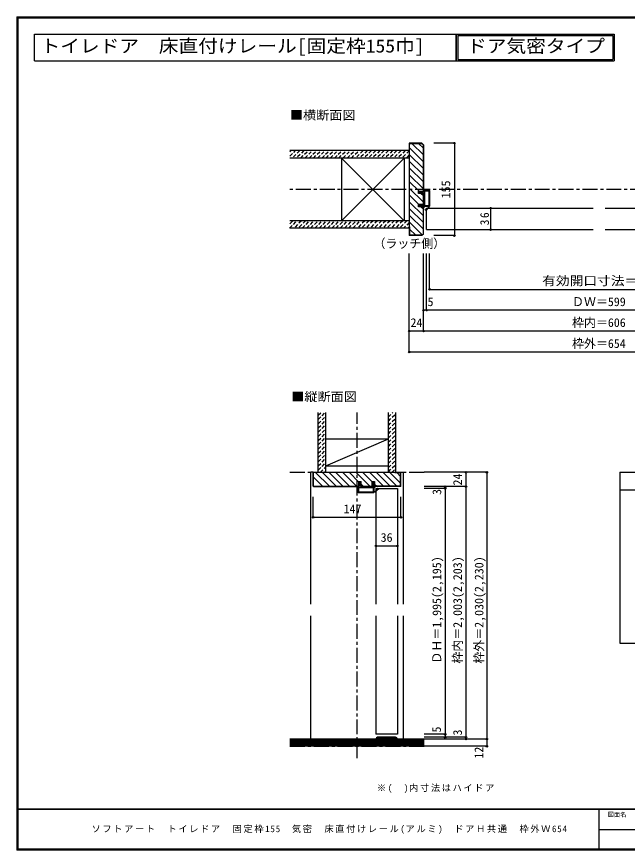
# Model space of a CAD drawing. Units: millimetres at full size, sheet at 1:5; details may follow other scales. Extents: x -973 to 977, y -718 to 696.
# Drawn here: x -973 to 49, y -701 to 696 of the extents above; entities that cross this region are included whole.
import ezdxf
from ezdxf.enums import TextEntityAlignment as Align

# ---------------------------------------------------------------- set-up
doc = ezdxf.new("R2010")
doc.units = ezdxf.units.MM
doc.header["$LTSCALE"] = 5
doc.header["$PDMODE"] = 32
doc.header["$PDSIZE"] = 2.5
doc.linetypes.add('CHAIN1', pattern=[8, 5, -1, 1, -1])
doc.linetypes.add('DASHED1', pattern=[1.8, 1.2, -0.6])
for name, color, linetype in [('0-0_補助線', 7, 'Continuous'), ('0-1_通り芯', 4, 'CHAIN1'), ('0-3_仕上', 2, 'Continuous'), ('0-4_枠', 3, 'Continuous'), ('0-6_扉', 6, 'Continuous'), ('0-7_金物', 7, 'Continuous'), ('0-A_文字', 3, 'Continuous'), ('0-B_寸法', 7, 'Continuous'), ('0-C_ﾊｯﾁ', 4, 'DASHED1'), ('F-1_通り芯', 6, 'Continuous'), ('F-A_文字', 7, 'Continuous')]:
    doc.layers.add(name, color=color, linetype=linetype)
doc.styles.add('ＭＳ ゴシック', font='')
doc.styles.get('ＭＳ ゴシック').set_extended_font_data('MS Gothic')

# ---------------------------------------------------------------- blocks, each defined once
blk = doc.blocks.new('2')
at = {"layer": '0-0_補助線'}
for p, q in [((-9.846, -9.622), (-9.846, 15.078)), ((-8.846, 16.078), (0.354, 16.078)), ((-8.846, 15.878), (0.637, 15.878)), ((-8.446, 14.378), (-8.446, -8.922)), ((-8.146, 14.678), (-1.546, 14.678)), ((-1.246, 14.378), (-1.246, -8.922)), ((0.154, 11.653), (2.154, 11.653)), ((0.154, 11.653), (0.154, -8.497)), ((2.154, 10.953), (2.154, 11.653)), ((3.154, 11.653), (2.512, 10.83)), ((3.154, 11.653), (6.154, 11.653)), ((4.154, 13.753), (4.154, 13.053)), ((5.154, 13.053), (4.512, 13.876)), ((7.154, 13.053), (5.154, 13.053)), ((6.154, 10.953), (6.154, 11.653)), ((7.558, 12.258), (6.516, 10.835)), ((-1.48, -10.622), (-8.846, -10.622)), ((-1.546, -9.222), (-8.146, -9.222)), ((-1.189, -10.85), (-0.732, -12.694)), ((0.354, -12.922), (-0.441, -12.922)), ((0.154, -8.497), (2.154, -8.497)), ((4.154, -9.897), (0.154, -9.897)), ((0.154, -9.897), (0.154, -10.622)), ((0.154, -10.622), (0.645, -12.548)), ((2.154, -7.797), (2.154, -8.497)), ((3.154, -8.497), (2.512, -7.674)), ((3.154, -8.497), (6.154, -8.497)), ((4.154, -10.597), (4.154, -9.897)), ((5.154, -9.897), (4.512, -10.72)), ((7.154, -9.897), (5.154, -9.897)), ((6.154, -7.797), (6.154, -8.497)), ((7.558, -9.101), (6.516, -7.679))]:
    blk.add_line(p, q, dxfattribs=at)
for points in [[(-9.646, 15.078), (-9.646, -9.622), (-9.846, -9.622)], [(4.154, 13.053), (0.154, 13.053), (0.649, 15.723)]]:
    blk.add_lwpolyline(points, dxfattribs=at)
for centre, radius, start, end in [((-8.846, 15.078), 1, 90, 180), ((-8.846, 15.078), 0.8, 90, 180), ((-8.146, 14.378), 0.3, 90, 180), ((-1.546, 14.378), 0.3, 0, 90), ((0.354, 15.778), 0.3, 349.49875, 90), ((2.354, 10.953), 0.2, 180, 322.03043), ((4.354, 13.753), 0.2, 37.96957, 180), ((6.354, 10.953), 0.2, 180, 323.78053), ((7.154, 12.553), 0.5, 323.78053, 90), ((-8.846, -9.622), 1, 180, 270), ((-2.846, -10.72), 6, 179.06153, 259.29815), ((-8.146, -8.922), 0.3, 180, 270), ((-2.846, -10.72), 5.3, 178.93757, 259.29815), ((-1.546, -8.922), 0.3, 270, 0), ((-1.48, -10.922), 0.3, 13.9282, 90), ((-0.441, -12.622), 0.3, 193.9282, 270), ((0.354, -12.622), 0.3, 270, 14.29438), ((2.354, -7.797), 0.2, 37.96957, 180), ((4.354, -10.597), 0.2, 180, 322.03043), ((6.354, -7.797), 0.2, 36.21947, 180), ((7.154, -9.397), 0.5, 270, 36.21947), ((-3.896, -16.272), 0.35, 259.29815, 79.29815)]:
    blk.add_arc(centre, radius, start, end, dxfattribs=at)
blk.add_point((-3.896, -16.622), dxfattribs=at)

msp = doc.modelspace()

# ---------------------------------------------------------------- linework, layer by layer
at = {"layer": '0-1_通り芯'}
for p, q in [((519.153, 406.5), (-515.847, 406.5)), ((-403.347, -546.5), (-403.347, 32.5)), ((-515.847, -67.5), (-290.847, -67.5)), ((-515.847, -526.5), (-290.847, -526.5))]:
    msp.add_line(p, q, dxfattribs=at)
at = {"layer": '0-3_仕上'}
for p, q in [((-315.847, 471.5), (-515.847, 471.5)), ((-315.847, 459), (-515.847, 459)), ((-315.847, 354), (-515.847, 354)), ((-315.847, 341.5), (-515.847, 341.5)), ((-468.347, -67.5), (-468.347, 32.5)), ((-455.847, -67.5), (-455.847, 32.5)), ((-350.847, -67.5), (-350.847, 32.5)), ((-338.347, -67.5), (-338.347, 32.5)), ((-290.847, -514.5), (-515.847, -514.5)), ((-290.847, -526.5), (-515.847, -526.5))]:
    msp.add_line(p, q, dxfattribs=at)
at = {"layer": '0-3_仕上', "color": 7}
for p, q in [((-429.347, 354), (-324.347, 459)), ((-324.347, 354), (-429.347, 459)), ((-455.847, -56.5), (-350.847, -11.5)), ((-290.847, -516), (-515.847, -516)), ((-290.847, -517.5), (-515.847, -517.5)), ((-290.847, -519), (-515.847, -519)), ((-290.847, -520.5), (-515.847, -520.5)), ((-290.847, -522), (-515.847, -522)), ((-290.847, -523.5), (-515.847, -523.5)), ((-290.847, -525), (-515.847, -525))]:
    msp.add_line(p, q, dxfattribs=at)
at = {"layer": '0-3_仕上', "color": 3}
for p, q in [((-429.347, 459), (-429.347, 354)), ((-324.347, 459), (-324.347, 354)), ((-455.847, -11.5), (-350.847, -11.5)), ((-455.847, -56.5), (-350.847, -56.5))]:
    msp.add_line(p, q, dxfattribs=at)
at = {"layer": '0-4_枠'}
for p, q in [((-315.847, 484), (-315.847, 329)), ((-294.675, 484), (-315.847, 484)), ((-294.883, 483.5), (-292.347, 480.964)), ((-294.675, 484), (-291.847, 481.172)), ((-292.347, 403.5), (-292.347, 480.964)), ((-291.847, 481.172), (-291.847, 403.5)), ((-315.347, 469), (-315.847, 469)), ((-291.847, 399.8), (-300.347, 399.8)), ((-292.347, 381.2), (-292.347, 399.8)), ((-291.847, 381.2), (-291.847, 399.8)), ((-300.347, 377.5), (-300.347, 381.2)), ((-291.847, 381.2), (-300.347, 381.2)), ((-291.847, 377.5), (-300.347, 377.5)), ((-292.347, 332.036), (-292.347, 377.5)), ((-291.847, 331.828), (-291.847, 377.5)), ((-315.347, 344), (-315.847, 344)), ((-315.347, 344), (-315.347, 329.5)), ((-294.675, 329), (-315.847, 329)), ((-294.882, 329.5), (-315.347, 329.5)), ((-294.882, 329.5), (-292.347, 332.036)), ((-294.675, 329), (-291.847, 331.828)), ((-476.847, -67.5), (-329.847, -67.5)), ((-476.347, -90.586), (-476.347, -68)), ((-466.847, -68), (-476.347, -68)), ((-466.847, -67.5), (-466.847, -68)), ((-339.847, -68), (-339.847, -67.5)), ((-339.847, -68), (-330.347, -68)), ((-330.347, -90.586), (-330.347, -68)), ((-400.347, -83), (-396.647, -83)), ((-400.347, -91.5), (-400.347, -83)), ((-396.647, -91.5), (-396.647, -83)), ((-378.047, -91.5), (-378.047, -83)), ((-475.933, -91), (-476.347, -90.586)), ((-476.14, -91.5), (-400.347, -91.5)), ((-475.933, -91), (-400.347, -91)), ((-396.647, -91), (-378.047, -91)), ((-396.647, -91.5), (-378.047, -91.5)), ((-330.761, -91), (-374.347, -91)), ((-330.554, -91.5), (-374.347, -91.5)), ((-330.761, -91), (-330.347, -90.586))]:
    msp.add_line(p, q, dxfattribs=at)
at = {"layer": '0-4_枠', "color": 4}
for p, q in [((-476.847, -67.5), (-480.847, -67.5)), ((-480.847, -288.25), (-480.847, -67.5)), ((-329.847, -67.5), (-325.847, -67.5)), ((-325.847, -288.25), (-325.847, -67.5)), ((-480.847, -514.5), (-480.847, -308.25)), ((-325.847, -514.5), (-325.847, -308.25))]:
    msp.add_line(p, q, dxfattribs=at)
at = {"layer": '0-4_枠'}
for points in [[(-315.347, 469), (-315.347, 483.5), (-294.883, 483.5)], [(-300.347, 399.8), (-300.347, 403.5), (-291.847, 403.5)], [(-476.14, -91.5), (-476.847, -90.793), (-476.847, -67.5)], [(-330.554, -91.5), (-329.847, -90.793), (-329.847, -67.5)], [(-378.047, -83), (-374.347, -83), (-374.347, -91.5)]]:
    msp.add_lwpolyline(points, dxfattribs=at)
at = {"layer": '0-6_扉'}
for p, q in [((-286.847, 339), (-7.847, 339)), ((12.153, 339), (293.153, 339)), ((-371.847, -94.5), (-335.847, -94.5)), ((-371.847, -94.5), (-371.847, -288.25)), ((-335.847, -94.5), (-335.847, -288.25)), ((-371.847, -308.25), (-371.847, -506.5)), ((-335.847, -308.25), (-335.847, -506.5)), ((-335.847, -506.5), (-371.847, -506.5))]:
    msp.add_line(p, q, dxfattribs=at)
for points in [[(-286.847, 339), (-286.847, 375), (-7.847, 375)], [(12.153, 375), (293.153, 375), (293.153, 339)]]:
    msp.add_lwpolyline(points, dxfattribs=at)
at = {"layer": '0-7_金物'}
for p, q in [((-371.847, -514.5), (-370.847, -514.5)), ((-338.847, -511.5), (-368.847, -511.5)), ((-366.047, -512.5), (-368.847, -512.5)), ((-366.047, -514.5), (-366.047, -512.5)), ((-366.047, -514.5), (-365.047, -514.5)), ((-365.047, -514.5), (-365.047, -512.5)), ((-360.647, -512.5), (-365.047, -512.5)), ((-360.647, -514.5), (-360.647, -512.5)), ((-360.647, -514.5), (-359.647, -514.5)), ((-359.647, -514.5), (-359.647, -512.5)), ((-354.347, -512.5), (-359.647, -512.5)), ((-354.347, -514.5), (-354.347, -512.5)), ((-354.347, -514.5), (-353.347, -514.5)), ((-353.347, -514.5), (-353.347, -512.5)), ((-348.047, -512.5), (-353.347, -512.5)), ((-348.047, -514.5), (-348.047, -512.5)), ((-348.047, -514.5), (-347.047, -514.5)), ((-347.047, -514.5), (-347.047, -512.5)), ((-342.647, -512.5), (-347.047, -512.5)), ((-342.647, -514.5), (-342.647, -512.5)), ((-342.647, -514.5), (-341.647, -514.5)), ((-341.647, -514.5), (-341.647, -512.5)), ((-338.847, -512.5), (-341.647, -512.5)), ((-336.847, -514.5), (-335.847, -514.5))]:
    msp.add_line(p, q, dxfattribs=at)
for centre, radius, start, end in [((-368.847, -514.5), 3, 90, 180), ((-368.847, -514.5), 2, 90, 180), ((-338.847, -514.5), 3, 0, 90), ((-338.847, -514.5), 2, 0, 90)]:
    msp.add_arc(centre, radius, start, end, dxfattribs=at)
at = {"layer": '0-A_文字'}
for p, q in [((-943.333, 621.667), (-943.333, 666.667)), ((-943.333, 666.667), (-237.333, 666.667)), ((-237.333, 666.667), (-237.333, 621.667)), ((-237.333, 666.667), (-237.333, 621.667)), ((-234.833, 664.167), (24.771, 664.167)), ((-234.833, 664.167), (-234.833, 624.167)), ((24.771, 664.167), (24.771, 624.167)), ((-943.333, 621.667), (-237.333, 621.667)), ((-237.333, 621.667), (27.271, 621.667)), ((-234.833, 624.167), (24.771, 624.167)), ((36.653, -67.5), (36.653, -354.007)), ((286.653, -97.5), (36.653, -97.5)), ((36.653, -354.007), (286.653, -354.007))]:
    msp.add_line(p, q, dxfattribs=at)
for points in [[(-237.333, 666.667), (-237.333, 621.667), (-237.333, 666.667)], [(-237.333, 666.667), (27.271, 666.667), (27.271, 621.667)], [(36.653, -67.5), (286.653, -67.5), (586.653, -67.5)]]:
    msp.add_lwpolyline(points, dxfattribs=at)
at = {"layer": '0-B_寸法', "color": 4}
for p, q in [((-240.425, 484), (-274.947, 484)), ((-240.425, 484), (-240.425, 329)), ((-179.726, 375), (-179.726, 339)), ((-240.425, 329), (-274.947, 329)), ((-315.847, 134), (-315.847, 299)), ((-291.847, 169), (-291.847, 299)), ((-286.847, 204), (-286.847, 299)), ((-281.847, 239), (-281.847, 299)), ((-281.847, 239), (235.158, 239)), ((295.153, 204), (-291.847, 204)), ((319.153, 169), (-315.847, 169)), ((319.153, 134), (-315.847, 134)), ((-185.99, -67.5), (-290.847, -67.5)), ((-220.847, -514.5), (-220.847, -67.5)), ((-185.99, -67.5), (-185.99, -526.5)), ((-220.847, -91.5), (-290.847, -91.5)), ((-255.847, -94.5), (-290.847, -94.5)), ((-255.847, -91.5), (-255.847, -511.5)), ((-476.847, -142.922), (-476.847, -108.4)), ((-371.847, -190.882), (-335.847, -190.882)), ((-255.847, -506.5), (-290.847, -506.5)), ((-220.847, -511.5), (-290.847, -511.5)), ((-185.99, -514.5), (-290.847, -514.5)), ((-185.99, -526.5), (-290.847, -526.5))]:
    msp.add_line(p, q, dxfattribs=at)
msp.add_lwpolyline([(-476.847, -142.922), (-329.847, -142.922), (-329.847, -108.4)], dxfattribs=at)
at = {"layer": '0-B_寸法'}
for p in [(-240.425, 484), (-179.726, 375), (-179.726, 339), (-240.425, 329), (-281.847, 239), (-291.847, 204), (-286.847, 204), (-315.847, 169), (-291.847, 169), (-315.847, 134), (-220.847, -67.5), (-185.99, -67.5), (-255.847, -91.5), (-255.847, -94.5), (-220.847, -91.5), (-476.847, -142.922), (-329.847, -142.922), (-371.847, -190.882), (-335.847, -190.882), (-255.847, -506.5), (-255.847, -511.5), (-220.847, -511.5), (-220.847, -514.5), (-185.99, -514.5), (-185.99, -526.5)]:
    msp.add_point(p, dxfattribs=at)
at = {"layer": '0-C_ﾊｯﾁ', "linetype": 'Continuous'}
for p, q in [((-315.347, 475.853), (-292.347, 452.853)), ((-311.68, 483.5), (-292.347, 464.166)), ((-300.367, 483.5), (-292.347, 475.48)), ((-315.847, 465.039), (-292.347, 441.539)), ((-315.847, 453.726), (-292.347, 430.225)), ((-315.847, 442.412), (-292.347, 418.912)), ((-315.847, 431.098), (-292.347, 407.598)), ((-315.847, 419.784), (-299.563, 403.5)), ((-315.847, 408.47), (-292.347, 384.97)), ((-315.847, 397.157), (-299.89, 381.2)), ((-295.863, 399.8), (-292.347, 396.284)), ((-315.847, 385.843), (-292.347, 362.343)), ((-296.19, 377.5), (-292.347, 373.657)), ((-315.847, 374.529), (-292.347, 351.029)), ((-315.847, 363.216), (-292.347, 339.716)), ((-315.847, 351.902), (-294.164, 330.219)), ((-315.347, 340.088), (-304.759, 329.5)), ((-472.7, -68), (-449.7, -91)), ((-461.886, -67.5), (-438.386, -91)), ((-450.572, -67.5), (-427.072, -91)), ((-439.259, -67.5), (-415.759, -91)), ((-427.945, -67.5), (-404.445, -91)), ((-416.631, -67.5), (-400.347, -83.784)), ((-405.317, -67.5), (-381.817, -91)), ((-394.004, -67.5), (-378.047, -83.457)), ((-382.69, -67.5), (-359.19, -91)), ((-371.376, -67.5), (-347.876, -91)), ((-360.063, -67.5), (-336.563, -91)), ((-348.749, -67.5), (-330.347, -85.902)), ((-336.935, -68), (-330.347, -74.588)), ((-476.347, -75.667), (-461.013, -91)), ((-396.647, -87.484), (-393.131, -91)), ((-374.347, -87.157), (-370.504, -91))]:
    msp.add_line(p, q, dxfattribs=at)
at = {"layer": '0-C_ﾊｯﾁ'}
for p, q in [((-515.847, 462.097), (-506.444, 471.5)), ((-515.847, 469.168), (-513.515, 471.5)), ((-499.373, 471.5), (-511.873, 459)), ((-492.302, 471.5), (-504.802, 459)), ((-497.731, 459), (-485.231, 471.5)), ((-490.66, 459), (-478.16, 471.5)), ((-483.589, 459), (-471.089, 471.5)), ((-476.518, 459), (-464.018, 471.5)), ((-469.447, 459), (-456.947, 471.5)), ((-462.376, 459), (-449.876, 471.5)), ((-455.305, 459), (-442.805, 471.5)), ((-448.233, 459), (-435.733, 471.5)), ((-441.162, 459), (-428.662, 471.5)), ((-434.091, 459), (-421.591, 471.5)), ((-427.02, 459), (-414.52, 471.5)), ((-419.949, 459), (-407.449, 471.5)), ((-412.878, 459), (-400.378, 471.5)), ((-393.307, 471.5), (-405.807, 459)), ((-386.236, 471.5), (-398.736, 459)), ((-379.165, 471.5), (-391.665, 459)), ((-372.094, 471.5), (-384.594, 459)), ((-365.023, 471.5), (-377.523, 459)), ((-357.952, 471.5), (-370.452, 459)), ((-350.881, 471.5), (-363.381, 459)), ((-343.81, 471.5), (-356.31, 459)), ((-336.739, 471.5), (-349.239, 459)), ((-329.667, 471.5), (-342.167, 459)), ((-322.596, 471.5), (-335.096, 459)), ((-315.847, 471.178), (-328.025, 459)), ((-315.847, 464.107), (-320.954, 459)), ((-516.236, 341.5), (-503.736, 354)), ((-515.847, 348.96), (-510.807, 354)), ((-496.665, 354), (-509.165, 341.5)), ((-489.594, 354), (-502.094, 341.5)), ((-495.023, 341.5), (-482.523, 354)), ((-487.952, 341.5), (-475.452, 354)), ((-480.881, 341.5), (-468.381, 354)), ((-473.81, 341.5), (-461.31, 354)), ((-466.739, 341.5), (-454.239, 354)), ((-459.667, 341.5), (-447.167, 354)), ((-452.596, 341.5), (-440.096, 354)), ((-445.525, 341.5), (-433.025, 354)), ((-438.454, 341.5), (-425.954, 354)), ((-431.383, 341.5), (-418.883, 354)), ((-424.312, 341.5), (-411.812, 354)), ((-417.241, 341.5), (-404.741, 354)), ((-410.17, 341.5), (-397.67, 354)), ((-390.599, 354), (-403.099, 341.5)), ((-383.528, 354), (-396.028, 341.5)), ((-376.457, 354), (-388.957, 341.5)), ((-369.386, 354), (-381.886, 341.5)), ((-362.315, 354), (-374.815, 341.5)), ((-355.244, 354), (-367.744, 341.5)), ((-348.172, 354), (-360.672, 341.5)), ((-341.101, 354), (-353.601, 341.5)), ((-334.03, 354), (-346.53, 341.5)), ((-326.959, 354), (-339.459, 341.5)), ((-319.888, 354), (-332.388, 341.5)), ((-315.847, 350.97), (-325.317, 341.5)), ((-315.847, 343.899), (-318.246, 341.5)), ((-468.347, 20.96), (-456.807, 32.5)), ((-468.347, 28.031), (-463.878, 32.5)), ((-350.847, 25.323), (-343.67, 32.5)), ((-350.847, 32.394), (-350.741, 32.5)), ((-350.847, 18.252), (-338.347, 30.752)), ((-468.347, 13.889), (-455.847, 26.389)), ((-468.347, 6.818), (-455.847, 19.318)), ((-350.847, 11.181), (-338.347, 23.681)), ((-350.847, 4.11), (-338.347, 16.61)), ((-468.347, -0.253), (-455.847, 12.247)), ((-468.347, -7.324), (-455.847, 5.176)), ((-350.847, -2.961), (-338.347, 9.539)), ((-350.847, -10.032), (-338.347, 2.468)), ((-468.347, -14.395), (-455.847, -1.895)), ((-468.347, -21.466), (-455.847, -8.966)), ((-350.847, -17.103), (-338.347, -4.603)), ((-350.847, -24.174), (-338.347, -11.674)), ((-468.347, -28.537), (-455.847, -16.037)), ((-468.347, -35.608), (-455.847, -23.108)), ((-350.847, -31.245), (-338.347, -18.745)), ((-350.847, -38.317), (-338.347, -25.817)), ((-468.347, -42.679), (-455.847, -30.179)), ((-468.347, -49.751), (-455.847, -37.251)), ((-350.847, -45.388), (-338.347, -32.888)), ((-350.847, -52.459), (-338.347, -39.959)), ((-468.347, -56.822), (-455.847, -44.322)), ((-468.347, -63.893), (-455.847, -51.393)), ((-350.847, -59.53), (-338.347, -47.03)), ((-350.847, -66.601), (-338.347, -54.101)), ((-464.811, -67.428), (-455.847, -58.464)), ((-457.812, -67.5), (-455.847, -65.535)), ((-344.675, -67.5), (-338.347, -61.172))]:
    msp.add_line(p, q, dxfattribs=at)
at = {"layer": 'F-1_通り芯'}
for p, q in [((-973.347, 695.833), (-973.347, -700.833)), ((-973.347, 695.833), (976.653, 695.833)), ((-973.347, 695), (976.653, 695)), ((-973.347, 694.167), (976.653, 694.167)), ((-972.514, 695.833), (-972.514, -700.833)), ((-971.68, 695.833), (-971.68, -700.833)), ((976.653, -631.667), (-973.347, -631.667)), ((976.653, -632.5), (-973.347, -632.5)), ((1.653, -632.5), (1.653, -699.167)), ((1.653, -665.833), (974.986, -665.834)), ((976.653, -699.167), (-973.347, -699.167)), ((976.653, -700), (-973.347, -700)), ((976.653, -700.833), (-973.347, -700.833))]:
    msp.add_line(p, q, dxfattribs=at)

# ---------------------------------------------------------------- block references
at = {"layer": '0-0_補助線', "xscale": -1}
msp.add_blockref('2', (-291.693, 388.922), dxfattribs=at)
at = {"layer": '0-0_補助線', "rotation": 90}
msp.add_blockref('2', (-385.769, -91.654), dxfattribs=at)

# ---------------------------------------------------------------- texts
at = {"layer": '0-A_文字', "style": 'ＭＳ ゴシック', "width": 1.1}
for s, p in [('トイレドア\u3000床直付けレール[固定枠155巾]', (-933.333, 629.167)), ('ドア気密タイプ', (-219.208, 629.167))]:
    msp.add_text(s, height=21.99, dxfattribs=at).set_placement(p, align=Align.BOTTOM_LEFT)
at = {"layer": '0-A_文字', "color": 7, "style": 'ＭＳ ゴシック', "width": 1.1}
for s, p in [('■横断面図', (-515.847, 519.024)), ('■縦断面図', (-513.547, 47.256))]:
    msp.add_text(s, height=14.66, dxfattribs=at).set_placement(p, align=Align.BOTTOM_LEFT)
at = {"layer": '0-A_文字', "color": 7, "style": 'ＭＳ ゴシック'}
msp.add_text('（ラッチ側）', height=14.66, dxfattribs=at).set_placement((-375.847, 304), align=Align.BOTTOM_LEFT)
at = {"layer": '0-A_文字', "color": 7, "insert": (-370.051, -604.63), "char_height": 11, "attachment_point": 7, "style": 'ＭＳ ゴシック'}
msp.add_mtext('\\T1.18;※(\u3000)内寸法はハイドア', dxfattribs=at)
at = {"layer": '0-B_寸法', "style": 'ＭＳ ゴシック'}
for s, p in [('155', (-242.925, 391.5)), ('24', (-223.347, -89.5)), ('3', (-258.01, -105.385)), ('ＤＨ＝1,995(2,195)', (-258.027, -388)), ('枠内＝2,003(2,203)', (-223.347, -388)), ('枠外＝2,030(2,230)', (-187.333, -388)), ('5', (-258.556, -503.466)), ('3', (-223.347, -508.5)), ('12', (-187.66, -547.131))]:
    msp.add_text(s, height=14.66, rotation=90, dxfattribs=at).set_placement(p, align=Align.BOTTOM_LEFT)
at = {"layer": '0-B_寸法', "style": 'ＭＳ ゴシック', "width": 1.15}
msp.add_text('有効開口寸法＝536', height=14.66, dxfattribs=at).set_placement((-93.347, 241.5), align=Align.BOTTOM_LEFT)
at = {"layer": '0-B_寸法', "style": 'ＭＳ ゴシック'}
for s, p in [('5', (-285.361, 206.5)), ('ＤＷ＝599', (-43.347, 206.5)), ('24', (-313.847, 171.5)), ('枠内＝606', (-43.347, 171.5)), ('枠外＝654', (-43.347, 136.5)), ('147', (-425.847, -140.422)), ('36', (-363.847, -188.382))]:
    msp.add_text(s, height=14.66, dxfattribs=at).set_placement(p, align=Align.BOTTOM_LEFT)
at = {"layer": '0-B_寸法', "insert": (-182.226, 346.375), "char_height": 14.66, "attachment_point": 7, "rotation": 90, "style": 'ＭＳ ゴシック'}
msp.add_mtext('\\T1.27;\\W0.95;36', dxfattribs=at)
at = {"layer": 'F-A_文字', "style": 'ＭＳ ゴシック'}
msp.add_text('図面名', height=7.331, dxfattribs=at).set_placement((16.653, -646.667), align=Align.BOTTOM_LEFT)
at = {"layer": 'F-A_文字', "insert": (-847.938, -673.333), "char_height": 11, "attachment_point": 7, "style": 'ＭＳ ゴシック'}
msp.add_mtext('\\T1.18;ソフトアート\u3000トイレドア\u3000固定枠155\u3000気密\u3000床直付けレール(アルミ)\u3000ドアＨ共通\u3000枠外Ｗ654', dxfattribs=at)

doc.saveas('drawing.dxf')
